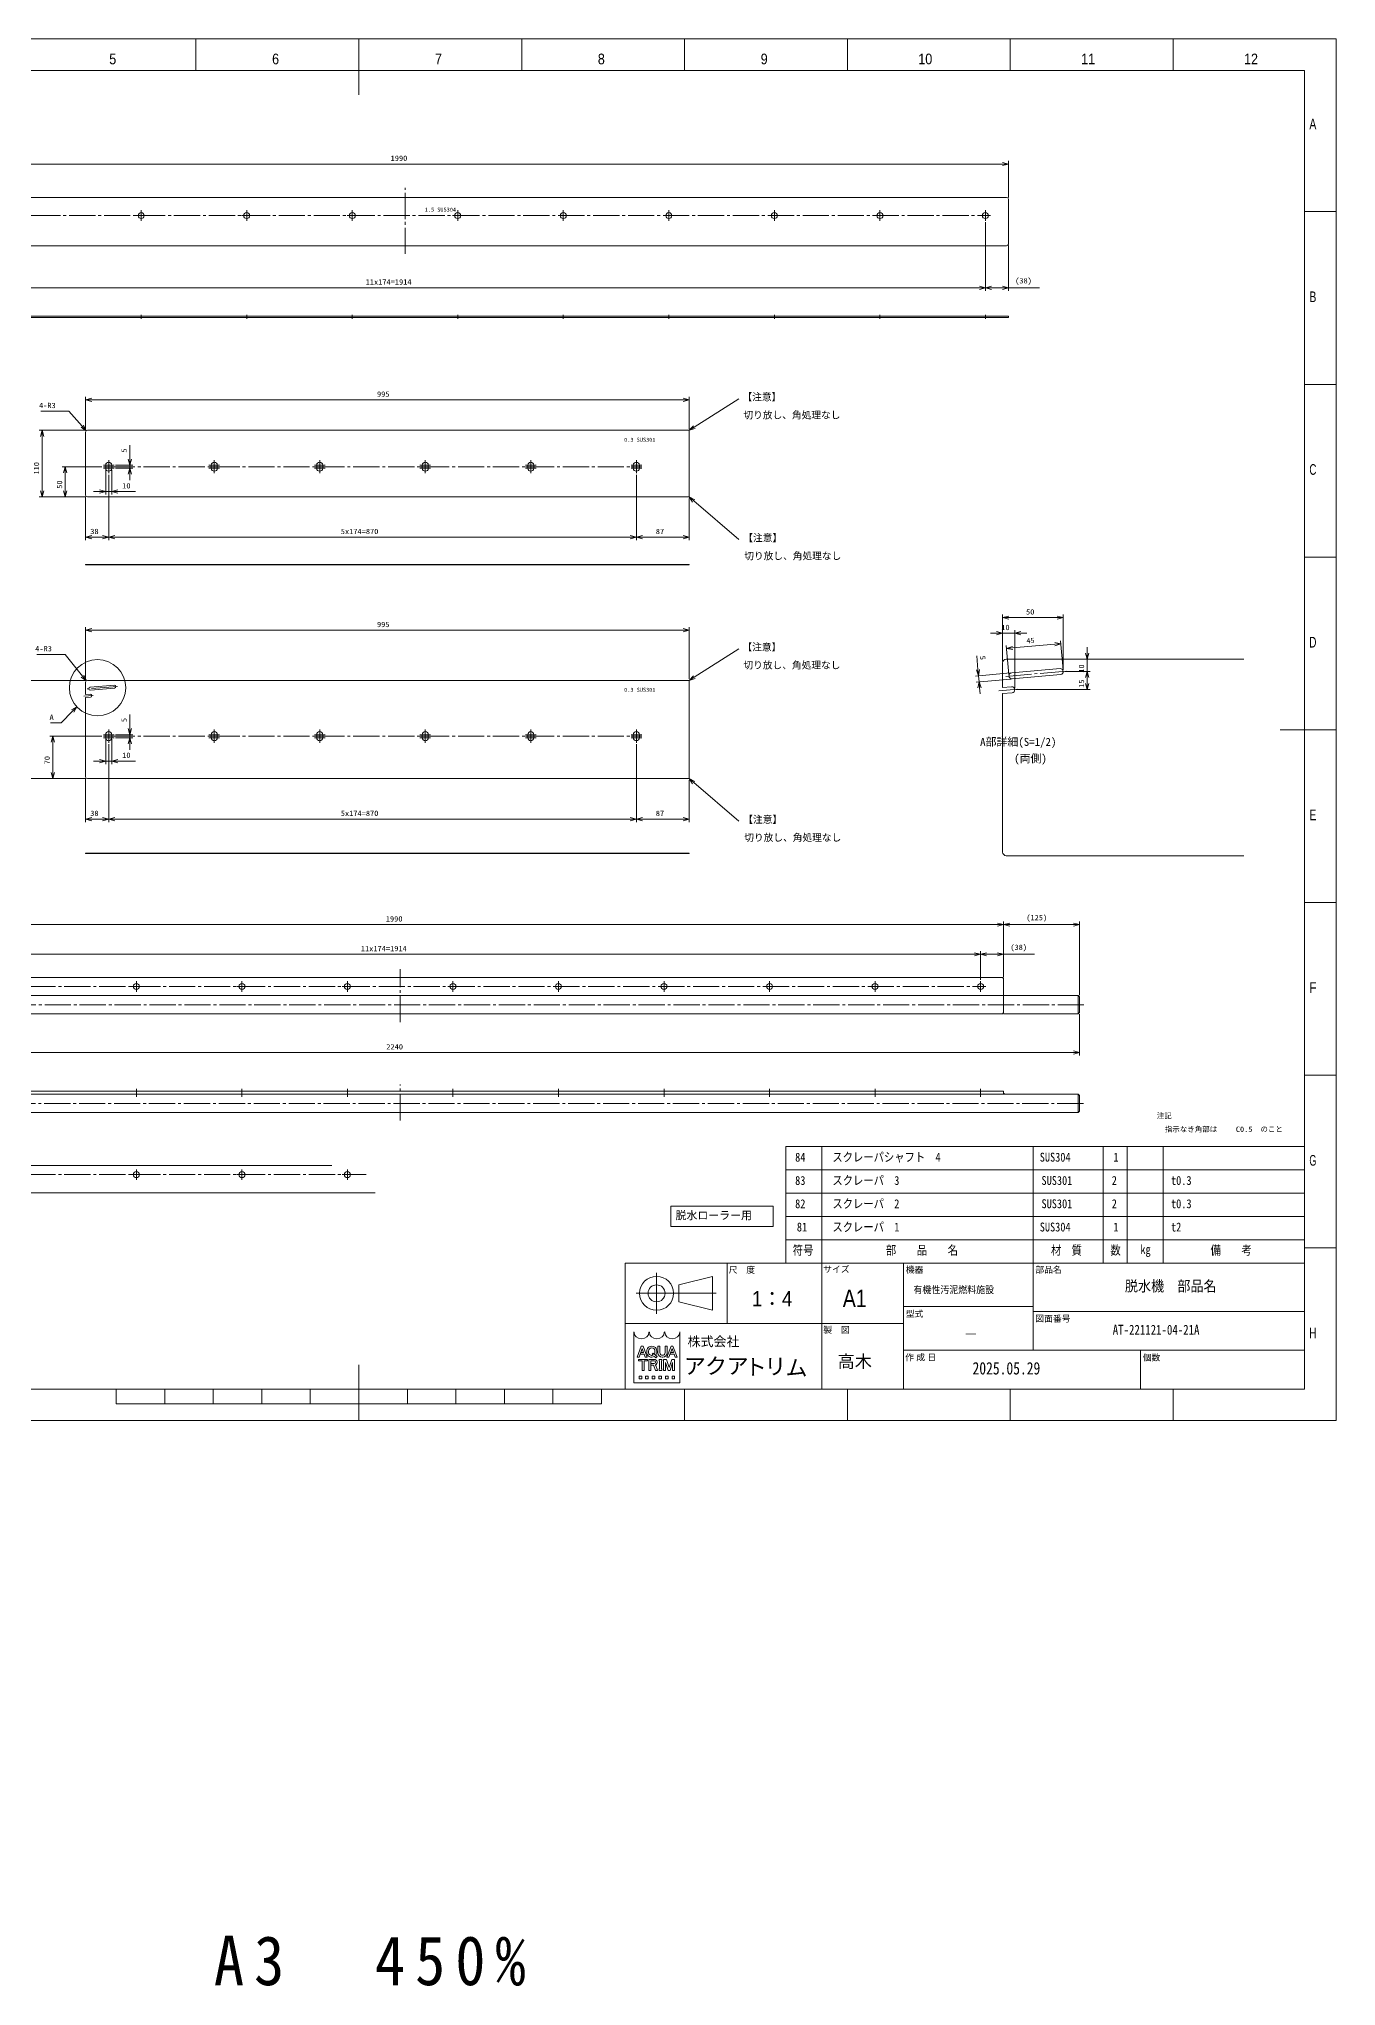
# Model space of a CAD drawing. Units: millimetres at full size, with parts at other scales. Extents: x -4857 to 3378, y -2089 to 1175.
# Drawn here: x 1239 to 3378, y -2089 to 1122 of the extents above; entities that cross this region are included whole.
import ezdxf
from ezdxf.enums import TextEntityAlignment as Align

# ---------------------------------------------------------------- set-up
doc = ezdxf.new("R2010")
doc.units = ezdxf.units.MM
doc.header["$LTSCALE"] = 4.8
doc.linetypes.add('CHAIN2', pattern=[12, 9, -1, 1, -1])
for name, color, linetype, lineweight in [('0-2_08_DIM', 3, 'Continuous', 9), ('0-3_0', 134, 'Continuous', 9), ('0-4_10_DRAFT', 1, 'Continuous', 9), ('0-5_05_CENTER', 2, 'CHAIN2', 9), ('0-6_04_HIDDEN', 7, 'Continuous', 9), ('0-8_99_図枠', 134, 'Continuous', 9), ('0-9_Defpoints', 134, 'Continuous', 9), ('0-A_02_細線', 6, 'Continuous', 9)]:
    doc.layers.add(name, color=color, linetype=linetype, lineweight=lineweight)
doc.layers.add('0-B_07_TEXT', color=3, linetype='Continuous')
doc.styles.add('ＭＳ ゴシック', font='')
doc.styles.add('ＭＳ Ｐゴシック', font='')
doc.styles.get('ＭＳ ゴシック').set_extended_font_data('MS Gothic')
doc.styles.get('ＭＳ Ｐゴシック').set_extended_font_data('MS PGothic')

# ---------------------------------------------------------------- blocks, each defined once
blk = doc.blocks.new('_Open30')
at = {"layer": '0-2_08_DIM'}
blk.add_line((0, 0), (-1, 0), dxfattribs=at)
blk.add_lwpolyline([(-1, 0.2679), (0, 0), (-1, -0.2679)], dxfattribs=at)

msp = doc.modelspace()

# ---------------------------------------------------------------- linework, layer by layer
at = {"layer": '0-2_08_DIM'}
for p, q in [((857.805, 916.076), (2827.806, 916.076)), ((2837.806, 860.59), (2837.806, 921.076)), ((2799.806, 819.997), (2799.806, 706.999)), ((2799.806, 819.997), (2799.806, 706.999)), ((2837.806, 781.59), (2837.806, 706.999)), ((895.805, 711.999), (2789.806, 711.999)), ((2809.806, 711.999), (2827.806, 711.999)), ((2837.806, 711.999), (2888.806, 711.999)), ((1316.249, 476.388), (1316.249, 532.076)), ((1326.249, 527.076), (2301.25, 527.076)), ((2311.25, 479.388), (2311.25, 532.076)), ((2319.691, 482.25), (2393.11, 528.892)), ((1316.749, 476.888), (1239.671, 476.888)), ((1244.671, 376.888), (1244.671, 466.888)), ((1389.148, 429.388), (1389.148, 452.388)), ((1365.552, 419.388), (1394.148, 419.388)), ((1389.148, 414.388), (1389.148, 419.388)), ((1343.087, 416.888), (1277.658, 416.888)), ((1282.658, 406.888), (1282.658, 376.888)), ((1349.249, 411.888), (1349.249, 370.877)), ((1354.249, 403.526), (1354.249, 295.582)), ((1354.249, 403.526), (1354.249, 295.582)), ((1359.249, 411.888), (1359.249, 370.877)), ((1365.552, 414.388), (1394.148, 414.388)), ((1389.148, 404.388), (1389.148, 394.388)), ((2224.25, 403.526), (2224.25, 295.582)), ((1316.749, 366.888), (1239.671, 366.888)), ((1316.749, 366.888), (1277.658, 366.888)), ((1316.249, 367.388), (1316.249, 295.582)), ((1339.249, 375.877), (1329.249, 375.877)), ((1349.249, 375.877), (1359.249, 375.877)), ((1369.249, 375.877), (1398.249, 375.877)), ((2224.25, 364.388), (2224.25, 295.582)), ((2311.25, 364.388), (2311.25, 295.582)), ((2318.833, 360.37), (2393.11, 296.527)), ((1344.249, 300.582), (1326.249, 300.582)), ((1364.249, 300.582), (2214.25, 300.582)), ((2234.25, 300.582), (2301.25, 300.582)), ((2828.245, 95.816), (2828.245, 172.928)), ((2828.245, 167.928), (2838.245, 167.928)), ((2838.245, 167.928), (2918.245, 167.928)), ((2928.245, 167.928), (2918.245, 167.928)), ((2928.245, 81.816), (2928.245, 172.928)), ((1316.249, 63.902), (1316.249, 152.178)), ((1326.249, 147.178), (2301.25, 147.178)), ((2311.25, 66.902), (2311.25, 152.178)), ((2818.245, 142.24), (2808.245, 142.24)), ((2828.245, 142.24), (2818.245, 142.24)), ((2828.245, 95.816), (2828.245, 147.24)), ((2848.245, 142.24), (2828.245, 142.24)), ((2848.245, 51.816), (2848.245, 147.24)), ((2848.245, 142.24), (2858.245, 142.24)), ((2858.245, 142.24), (2868.245, 142.24)), ((2928.027, 81.806), (2923.823, 129.856)), ((2319.691, 69.764), (2393.11, 116.405)), ((2787.532, 82.062), (2785.527, 104.975)), ((2838.369, 73.962), (2834.166, 122.012)), ((2834.601, 117.031), (2844.563, 117.902)), ((2914.297, 124.003), (2844.563, 117.902)), ((2924.259, 124.875), (2914.297, 124.003)), ((2955.606, 99.316), (2972.705, 99.316)), ((2967.705, 109.316), (2967.705, 119.316)), ((2967.705, 99.316), (2967.705, 109.316)), ((2967.705, 79.316), (2967.705, 99.316)), ((1316.749, 64.402), (1215.87, 64.402)), ((2840.642, 76.671), (2783.422, 71.664)), ((2841.514, 66.709), (2784.294, 61.703)), ((2788.403, 72.1), (2787.532, 82.062)), ((2789.275, 62.138), (2788.403, 72.1)), ((2930.745, 79.316), (2972.705, 79.316)), ((2930.745, 79.316), (2972.705, 79.316)), ((2967.705, 79.316), (2967.705, 69.316)), ((2967.705, 79.316), (2967.705, 69.316)), ((2967.705, 69.316), (2967.705, 59.316)), ((2967.705, 69.316), (2967.705, 59.316)), ((2789.275, 62.138), (2790.146, 52.176)), ((2790.146, 52.176), (2791.018, 42.214)), ((2850.745, 49.316), (2972.705, 49.316)), ((2967.705, 49.316), (2967.705, 59.316)), ((1389.148, -15.098), (1389.148, 7.902)), ((1342.947, -27.598), (1257.221, -27.598)), ((1258.378, -5.723), (1275.521, -5.723)), ((1365.552, -25.098), (1394.148, -25.098)), ((1365.552, -30.098), (1394.148, -30.098)), ((1389.148, -30.098), (1389.148, -25.098)), ((1262.221, -37.598), (1262.221, -87.598)), ((1349.249, -32.598), (1349.249, -73.609)), ((1354.249, -40.961), (1354.249, -169.319)), ((1354.249, -40.961), (1354.249, -169.319)), ((1359.249, -32.598), (1359.249, -73.609)), ((1389.148, -40.098), (1389.148, -50.098)), ((2224.25, -40.961), (2224.25, -169.319)), ((1339.249, -68.609), (1329.249, -68.609)), ((1349.249, -68.609), (1359.249, -68.609)), ((1369.249, -68.609), (1398.249, -68.609)), ((1316.749, -97.598), (1215.87, -97.598)), ((1316.749, -97.598), (1257.221, -97.598)), ((1316.249, -97.098), (1316.249, -169.319)), ((2224.25, -100.098), (2224.25, -169.319)), ((2311.25, -100.098), (2311.25, -169.319)), ((2318.833, -104.117), (2393.11, -167.959)), ((1344.249, -164.319), (1326.249, -164.319)), ((1364.249, -164.319), (2214.25, -164.319)), ((2301.25, -164.319), (2234.25, -164.319)), ((849.847, -338.395), (2819.848, -338.395)), ((2829.848, -424.893), (2829.848, -333.395)), ((2829.848, -424.893), (2829.848, -333.395)), ((2839.848, -338.395), (2944.848, -338.395)), ((2954.848, -454.893), (2954.848, -333.395)), ((2791.848, -429.299), (2791.848, -382.311)), ((2791.848, -429.299), (2791.848, -382.311)), ((2829.848, -424.893), (2829.848, -382.311)), ((887.847, -387.311), (2781.848, -387.311)), ((2801.848, -387.311), (2819.848, -387.311)), ((2829.848, -387.311), (2880.848, -387.311)), ((2954.848, -485.893), (2954.848, -554.412)), ((724.847, -549.412), (2944.848, -549.412))]:
    msp.add_line(p, q, dxfattribs=at)
for points in [[(1242.198, 508.318), (1288.698, 508.318), (1310.621, 483.612)], [(2838.245, 165.248), (2828.245, 167.928), (2838.245, 170.607)], [(2918.245, 170.607), (2928.245, 167.928), (2918.245, 165.248)], [(2818.245, 144.919), (2828.245, 142.24), (2818.245, 139.56)], [(2858.245, 139.56), (2848.245, 142.24), (2858.245, 144.919)], [(1235.97, 107.216), (1282.47, 107.216), (1311.111, 71.539)], [(2844.797, 115.233), (2834.601, 117.031), (2844.33, 120.571)], [(2914.063, 126.672), (2924.259, 124.875), (2914.531, 121.334)], [(2970.384, 109.316), (2967.705, 99.316), (2965.025, 109.316)], [(2790.201, 82.296), (2788.403, 72.1), (2784.862, 81.829)], [(2965.025, 69.316), (2967.705, 79.316), (2970.384, 69.316)], [(2965.025, 69.316), (2967.705, 79.316), (2970.384, 69.316)], [(2787.477, 51.943), (2789.275, 62.138), (2792.816, 52.41)], [(2970.384, 59.316), (2967.705, 49.316), (2965.025, 59.316)], [(1294.625, 13.876), (1275.818, -5.723), (1274.378, -5.723)]]:
    msp.add_lwpolyline(points, dxfattribs=at)
msp.add_lwpolyline([(2280.855, -802.452), (2280.855, -836.452), (2449.977, -836.452), (2449.977, -802.452)], close=True, dxfattribs=at)
at = {"layer": '0-3_0'}
for p, q in [((850.805, 861.09), (2834.806, 861.09)), ((2837.806, 858.09), (2837.806, 784.09)), ((2834.806, 781.09), (850.805, 781.09)), ((1316.249, 369.888), (1316.249, 473.888)), ((1319.249, 476.888), (2311.25, 476.888)), ((2311.25, 476.888), (2311.25, 366.888)), ((1349.249, 419.388), (1349.249, 414.388)), ((1359.249, 414.388), (1359.249, 419.388)), ((1523.249, 419.388), (1523.249, 414.388)), ((1533.249, 414.388), (1533.249, 419.388)), ((1697.25, 419.388), (1697.25, 414.388)), ((1707.25, 414.388), (1707.25, 419.388)), ((1871.25, 419.388), (1871.25, 414.388)), ((1881.25, 414.388), (1881.25, 419.388)), ((2045.25, 419.388), (2045.25, 414.388)), ((2055.25, 414.388), (2055.25, 419.388)), ((2219.25, 419.388), (2219.25, 414.388)), ((2229.25, 414.388), (2229.25, 419.388)), ((2311.25, 366.888), (1319.249, 366.888)), ((2834.245, 99.316), (3225.947, 99.316)), ((1319.249, 64.402), (2311.25, 64.402)), ((2311.25, 64.402), (2311.25, -97.598)), ((2828.245, 52.585), (2828.245, 93.316)), ((2922.828, 83.861), (2843.132, 76.888)), ((2844.004, 66.926), (2923.7, 73.899)), ((1316.249, 41.036), (1316.249, 61.402)), ((1323.541, 41.674), (1316.249, 41.036)), ((1316.249, 36.017), (1323.977, 36.693)), ((1316.249, -94.598), (1316.249, 36.017)), ((1363.541, 56.674), (1323.693, 53.188)), ((1324.129, 48.207), (1363.977, 51.693)), ((2842.828, 53.861), (2828.245, 52.585)), ((2828.245, 42.547), (2843.7, 43.899)), ((2828.245, -218.684), (2828.245, 42.547)), ((1349.249, -25.098), (1349.249, -30.098)), ((1359.249, -30.098), (1359.249, -25.098)), ((1523.249, -25.098), (1523.249, -30.098)), ((1533.249, -30.098), (1533.249, -25.098)), ((1697.25, -25.098), (1697.25, -30.098)), ((1707.25, -30.098), (1707.25, -25.098)), ((1871.25, -25.098), (1871.25, -30.098)), ((1881.25, -30.098), (1881.25, -25.098)), ((2045.25, -25.098), (2045.25, -30.098)), ((2055.25, -30.098), (2055.25, -25.098)), ((2219.25, -25.098), (2219.25, -30.098)), ((2229.25, -30.098), (2229.25, -25.098)), ((2311.25, -97.598), (1319.249, -97.598)), ((3225.947, -224.684), (2834.245, -224.684)), ((2952.848, -455.393), (2952.848, -485.393)), ((2952.848, -618.213), (2952.848, -648.213))]:
    msp.add_line(p, q, dxfattribs=at)
at = {"layer": '0-3_0', "color": 2, "linetype": 'CHAIN2'}
for p, q in [((2933.167, 79.746), (2833.665, 71.041)), ((2853.167, 49.746), (2821.712, 46.994))]:
    msp.add_line(p, q, dxfattribs=at)
at = {"layer": '0-3_0'}
for points in [[(847.805, 663.07), (2837.806, 663.07), (2837.806, 665.07), (847.805, 665.07)], [(1316.249, 255.273), (2311.25, 255.273), (2311.25, 255.573), (1316.249, 255.573)], [(1316.249, -220.996), (2311.25, -220.996), (2311.25, -220.696), (1316.249, -220.696)], [(2827.848, -485.393), (841.847, -485.393), (839.847, -483.393), (839.847, -427.393), (841.847, -425.393), (2827.848, -425.393), (2829.848, -427.393), (2829.848, -483.393)], [(716.847, -618.213), (2952.848, -618.213), (2954.848, -620.213), (2954.848, -646.213), (2952.848, -648.213), (716.847, -648.213), (714.847, -646.213), (714.847, -620.213)], [(839.847, -613.213), (2829.848, -613.213), (2829.848, -618.213), (839.847, -618.213)]]:
    msp.add_lwpolyline(points, close=True, dxfattribs=at)
for points in [[(2829.848, -455.393), (2952.848, -455.393), (2954.848, -457.393), (2954.848, -483.393), (2952.848, -485.393), (2829.848, -485.393)], [(1793.78, -780.643), (841.847, -780.643), (839.847, -778.643), (839.847, -737.643), (841.847, -735.643), (1722.111, -735.643)]]:
    msp.add_lwpolyline(points, dxfattribs=at)
at = {"layer": '0-3_0', "color": 3}
msp.add_lwpolyline([(2829.848, -618.213), (2831.848, -618.213), (2829.848, -616.213)], close=True, dxfattribs=at)
at = {"layer": '0-3_0'}
for centre in [(1407.806, 831.09), (1581.806, 831.09), (1755.806, 831.09), (1929.806, 831.09), (2103.806, 831.09), (2277.806, 831.09), (2451.806, 831.09), (2625.806, 831.09), (2799.806, 831.09), (1399.847, -440.393), (1573.847, -440.393), (1747.847, -440.393), (1921.847, -440.393), (2095.848, -440.393), (2269.848, -440.393), (2443.848, -440.393), (2617.848, -440.393), (2791.848, -440.393), (1399.847, -750.643), (1573.847, -750.643), (1747.847, -750.643)]:
    msp.add_circle(centre, 5, dxfattribs=at)
at = {"layer": '0-3_0', "color": 3}
msp.add_circle((1335.829, 52.371), 46.407, dxfattribs=at)
at = {"layer": '0-3_0'}
for centre, radius, start, end in [((2834.806, 858.09), 3, 0, 90), ((2834.806, 784.09), 3, 270, 0), ((1319.249, 473.888), 3, 90, 180), ((1354.249, 419.388), 5, 0, 180), ((1528.249, 419.388), 5, 0, 180), ((1702.25, 419.388), 5, 0, 180), ((1876.25, 419.388), 5, 0, 180), ((2050.25, 419.388), 5, 0, 180), ((2224.25, 419.388), 5, 0, 180), ((1354.249, 414.388), 5, 180, 0), ((1528.249, 414.388), 5, 180, 0), ((1702.25, 414.388), 5, 180, 0), ((1876.25, 414.388), 5, 180, 0), ((2050.25, 414.388), 5, 180, 0), ((2224.25, 414.388), 5, 180, 0), ((1319.249, 369.888), 3, 180, 270), ((2834.245, 93.316), 6, 90, 180), ((1319.249, 61.402), 3, 90, 180), ((2843.568, 71.907), 5, 95, 275), ((2923.264, 78.88), 5, 275, 95), ((1323.911, 50.698), 2.5, 95, 275), ((1323.759, 39.184), 2.5, 275, 95), ((1363.759, 54.184), 2.5, 275, 95), ((2843.264, 48.88), 5, 275, 95), ((1354.249, -25.098), 5, 0, 180), ((1354.249, -30.098), 5, 180, 0), ((1528.249, -25.098), 5, 0, 180), ((1528.249, -30.098), 5, 180, 0), ((1702.25, -25.098), 5, 0, 180), ((1702.25, -30.098), 5, 180, 0), ((1876.25, -25.098), 5, 0, 180), ((1876.25, -30.098), 5, 180, 0), ((2050.25, -25.098), 5, 0, 180), ((2050.25, -30.098), 5, 180, 0), ((2224.25, -25.098), 5, 0, 180), ((2224.25, -30.098), 5, 180, 0), ((1319.249, -94.598), 3, 180, 270), ((2834.245, -218.684), 6, 180, 270)]:
    msp.add_arc(centre, radius, start, end, dxfattribs=at)
at = {"layer": '0-5_05_CENTER'}
for p, q in [((1842.806, 767.758), (1842.806, 876.852)), ((1407.806, 822.497), (1407.806, 839.684)), ((1581.806, 822.497), (1581.806, 839.684)), ((1755.806, 822.497), (1755.806, 839.684)), ((1929.806, 822.497), (1929.806, 839.684)), ((2103.806, 822.497), (2103.806, 839.684)), ((2277.806, 822.497), (2277.806, 839.684)), ((2451.806, 822.497), (2451.806, 839.684)), ((2625.806, 822.497), (2625.806, 839.684)), ((2799.806, 822.497), (2799.806, 839.684)), ((885.805, 831.09), (2799.806, 831.09)), ((1242.399, 831.09), (1225.212, 831.09)), ((1416.399, 831.09), (1399.212, 831.09)), ((1590.399, 831.09), (1573.212, 831.09)), ((1764.399, 831.09), (1747.212, 831.09)), ((1921.212, 831.09), (1938.399, 831.09)), ((2095.212, 831.09), (2112.4, 831.09)), ((2269.212, 831.09), (2286.4, 831.09)), ((2443.212, 831.09), (2460.4, 831.09)), ((2617.212, 831.09), (2634.4, 831.09)), ((2791.213, 831.09), (2808.4, 831.09)), ((1407.806, 667.301), (1407.806, 660.725)), ((1581.806, 667.301), (1581.806, 660.725)), ((1755.806, 667.301), (1755.806, 660.725)), ((1929.806, 667.301), (1929.806, 660.725)), ((2103.806, 667.301), (2103.806, 660.725)), ((2277.806, 667.301), (2277.806, 660.725)), ((2451.806, 667.301), (2451.806, 660.725)), ((2625.806, 667.301), (2625.806, 660.725)), ((2799.806, 667.301), (2799.806, 660.725)), ((1363.052, 419.388), (1345.447, 419.388)), ((1354.249, 406.026), (1354.249, 427.75)), ((1537.052, 419.388), (1519.447, 419.388)), ((1528.249, 406.026), (1528.249, 427.75)), ((1711.052, 419.388), (1693.447, 419.388)), ((1702.25, 406.026), (1702.25, 427.75)), ((1885.052, 419.388), (1867.447, 419.388)), ((1876.25, 406.026), (1876.25, 427.75)), ((2059.052, 419.388), (2041.447, 419.388)), ((2050.25, 406.026), (2050.25, 427.75)), ((2233.052, 419.388), (2215.448, 419.388)), ((2224.25, 406.026), (2224.25, 427.75)), ((1363.052, 416.888), (1345.447, 416.888)), ((1363.052, 414.388), (1345.447, 414.388)), ((1354.249, 416.888), (2233.052, 416.888)), ((1537.052, 416.888), (1519.447, 416.888)), ((1537.052, 414.388), (1519.447, 414.388)), ((1711.052, 416.888), (1693.447, 416.888)), ((1711.052, 414.388), (1693.447, 414.388)), ((1885.052, 416.888), (1867.447, 416.888)), ((1885.052, 414.388), (1867.447, 414.388)), ((2059.052, 416.888), (2041.447, 416.888)), ((2059.052, 414.388), (2041.447, 414.388)), ((2233.052, 416.888), (2215.448, 416.888)), ((2233.052, 414.388), (2215.448, 414.388)), ((1328.71, 39.617), (1312.983, 38.241)), ((1368.71, 54.617), (1318.96, 50.264)), ((1363.052, -25.098), (1345.447, -25.098)), ((1363.052, -27.598), (1345.447, -27.598)), ((1363.052, -30.098), (1345.447, -30.098)), ((1354.249, -38.461), (1354.249, -16.736)), ((1354.249, -27.598), (2233.052, -27.598)), ((1537.052, -25.098), (1519.447, -25.098)), ((1537.052, -27.598), (1519.447, -27.598)), ((1537.052, -30.098), (1519.447, -30.098)), ((1528.249, -38.461), (1528.249, -16.736)), ((1711.052, -25.098), (1693.447, -25.098)), ((1711.052, -27.598), (1693.447, -27.598)), ((1711.052, -30.098), (1693.447, -30.098)), ((1702.25, -38.461), (1702.25, -16.736)), ((1885.052, -25.098), (1867.447, -25.098)), ((1885.052, -27.598), (1867.447, -27.598)), ((1885.052, -30.098), (1867.447, -30.098)), ((1876.25, -38.461), (1876.25, -16.736)), ((2059.052, -25.098), (2041.447, -25.098)), ((2059.052, -27.598), (2041.447, -27.598)), ((2059.052, -30.098), (2041.447, -30.098)), ((2050.25, -38.461), (2050.25, -16.736)), ((2233.052, -25.098), (2215.448, -25.098)), ((2233.052, -27.598), (2215.448, -27.598)), ((2233.052, -30.098), (2215.448, -30.098)), ((2224.25, -38.461), (2224.25, -16.736)), ((1834.847, -499.075), (1834.847, -411.838)), ((877.847, -440.393), (2791.848, -440.393)), ((1408.441, -440.393), (1391.254, -440.393)), ((1399.847, -448.987), (1399.847, -431.799)), ((1582.441, -440.393), (1565.254, -440.393)), ((1573.847, -448.987), (1573.847, -431.799)), ((1756.441, -440.393), (1739.254, -440.393)), ((1747.847, -448.987), (1747.847, -431.799)), ((1913.254, -440.393), (1930.441, -440.393)), ((1921.847, -448.987), (1921.847, -431.799)), ((2087.254, -440.393), (2104.441, -440.393)), ((2095.848, -448.987), (2095.848, -431.799)), ((2261.254, -440.393), (2278.441, -440.393)), ((2269.848, -448.987), (2269.848, -431.799)), ((2435.254, -440.393), (2452.441, -440.393)), ((2443.848, -448.987), (2443.848, -431.799)), ((2609.254, -440.393), (2626.441, -440.393)), ((2617.848, -448.987), (2617.848, -431.799)), ((2783.254, -440.393), (2800.441, -440.393)), ((2791.848, -448.987), (2791.848, -431.799)), ((2962.352, -470.393), (707.343, -470.393)), ((1399.847, -622.391), (1399.847, -609.304)), ((1573.847, -622.391), (1573.847, -609.304)), ((1747.847, -622.391), (1747.847, -609.304)), ((1834.847, -661.286), (1834.847, -601.958)), ((1921.847, -622.391), (1921.847, -609.304)), ((2095.848, -622.391), (2095.848, -609.304)), ((2269.848, -622.391), (2269.848, -609.304)), ((2443.848, -622.391), (2443.848, -609.304)), ((2617.848, -622.391), (2617.848, -609.304)), ((2791.848, -622.391), (2791.848, -609.304)), ((2961.44, -633.213), (708.803, -633.213)), ((877.847, -750.643), (1779.005, -750.643)), ((1408.441, -750.643), (1391.254, -750.643)), ((1399.847, -759.236), (1399.847, -742.049)), ((1582.441, -750.643), (1565.254, -750.643)), ((1573.847, -759.236), (1573.847, -742.049)), ((1756.441, -750.643), (1739.254, -750.643)), ((1747.847, -759.236), (1747.847, -742.049))]:
    msp.add_line(p, q, dxfattribs=at)
at = {"layer": '0-6_04_HIDDEN'}
msp.add_line((839.847, -455.393), (2829.848, -455.393), dxfattribs=at)
at = {"layer": '0-8_99_図枠'}
for p, q in [((1498.123, 1070.335), (1498.123, 1122.34)), ((1766.67, 1122.34), (1766.67, 1030.331)), ((2035.217, 1070.335), (2035.217, 1122.34)), ((2303.764, 1070.335), (2303.764, 1122.34)), ((2572.311, 1070.335), (2572.311, 1122.34)), ((2572.311, 1070.335), (2572.311, 1122.34)), ((2840.858, 1070.335), (2840.858, 1122.34)), ((3109.405, 1070.335), (3109.405, 1122.34)), ((3377.952, 837.489), (3325.947, 837.489)), ((3377.952, 552.637), (3325.947, 552.637)), ((3377.952, 267.785), (3325.947, 267.785)), ((3377.952, -17.066), (3285.943, -17.066)), ((3377.952, -301.918), (3325.947, -301.918)), ((3377.952, -586.77), (3325.947, -586.77)), ((2373.851, -996.457), (2373.851, -896.447)), ((2529.867, -1104.468), (2529.867, -896.447)), ((2664.668, -1104.468), (2664.668, -896.447)), ((2878.292, -896.447), (2878.292, -1040.461)), ((3377.952, -871.621), (3325.947, -871.621)), ((2257.639, -980.055), (2257.639, -912.849)), ((2224.036, -946.452), (2355.649, -946.452)), ((2664.668, -968.454), (2878.292, -968.454)), ((2878.292, -976.455), (3325.947, -976.455)), ((2664.668, -996.457), (2205.834, -996.457)), ((2225.463, -1051.752), (2225.463, -1051.665)), ((2225.463, -1051.752), (2228.715, -1051.752)), ((2227.814, -1055.375), (2242.667, -1055.375)), ((2227.814, -1055.375), (2227.814, -1057.911)), ((2227.814, -1057.911), (2233.248, -1057.911)), ((2228.715, -1051.752), (2233.796, -1037.484)), ((2230.488, -1046.977), (2231.469, -1044.223)), ((2230.488, -1046.977), (2237.176, -1046.977)), ((2231.469, -1044.223), (2236.196, -1044.223)), ((2232.294, -1033.638), (2235.298, -1033.638)), ((2233.61, -1073.489), (2233.61, -1058.273)), ((2236.196, -1044.223), (2233.796, -1037.484)), ((2242.128, -1051.665), (2235.298, -1033.638)), ((2236.871, -1073.489), (2236.871, -1058.273)), ((2237.233, -1057.911), (2242.667, -1057.911)), ((2241.356, -1041.608), (2241.356, -1043.782)), ((2242.128, -1051.752), (2242.128, -1051.665)), ((2242.667, -1055.375), (2242.667, -1057.911)), ((2244.375, -1041.821), (2244.375, -1043.56)), ((2244.732, -1055.375), (2244.732, -1073.489)), ((2244.732, -1055.375), (2253.065, -1055.375)), ((2247.993, -1057.911), (2253.499, -1057.911)), ((2250.391, -1046.95), (2251.995, -1045.246)), ((2250.391, -1046.95), (2251.87, -1048.389)), ((2251.995, -1045.246), (2258.705, -1050.775)), ((2253.929, -1046.754), (2256.264, -1048.677)), ((2254.089, -1050.55), (2256.608, -1053.001)), ((2255.001, -1041.821), (2255.001, -1043.56)), ((2256.608, -1053.001), (2258.705, -1050.775)), ((2258.021, -1041.608), (2258.021, -1043.782)), ((2259.695, -1044.437), (2259.695, -1033.638)), ((2262.956, -1033.638), (2259.695, -1033.638)), ((2262.022, -1055.375), (2266.007, -1055.375)), ((2262.022, -1055.375), (2262.022, -1057.911)), ((2262.385, -1070.591), (2262.385, -1058.273)), ((2262.956, -1043.782), (2262.956, -1033.638)), ((2265.645, -1070.591), (2265.645, -1058.273)), ((2266.007, -1055.375), (2266.007, -1057.911)), ((2267.847, -1051.752), (2266.76, -1051.752)), ((2269.271, -1055.375), (2274.003, -1055.375)), ((2278.328, -1068.531), (2274.003, -1055.375)), ((2274.728, -1051.752), (2274.728, -1051.665)), ((2274.728, -1051.752), (2277.98, -1051.752)), ((2274.911, -1044.437), (2274.911, -1033.638)), ((2277.98, -1051.752), (2283.06, -1037.484)), ((2278.328, -1068.531), (2282.654, -1055.375)), ((2279.753, -1046.977), (2280.733, -1044.223)), ((2279.753, -1046.977), (2286.44, -1046.977)), ((2280.733, -1044.223), (2285.46, -1044.223)), ((2281.558, -1033.638), (2284.562, -1033.638)), ((2287.388, -1055.375), (2282.654, -1055.375)), ((2285.46, -1044.223), (2283.06, -1037.484)), ((2291.393, -1051.665), (2284.562, -1033.638)), ((2291.393, -1051.752), (2291.393, -1051.665)), ((2664.668, -1040.461), (3325.947, -1040.461)), ((3055.778, -1040.461), (3055.778, -1104.468)), ((1766.67, -1156.241), (1766.67, -1064.464)), ((2228.721, -1082.976), (2228.721, -1087.323)), ((2233.61, -1073.489), (2236.871, -1073.489)), ((2239.589, -1082.976), (2239.589, -1087.323)), ((2248.101, -1064.905), (2248.101, -1062.369)), ((2248.101, -1062.369), (2253.499, -1062.369)), ((2248.101, -1064.905), (2251.659, -1064.905)), ((2250.458, -1082.976), (2250.458, -1087.323)), ((2253.003, -1065.813), (2255.761, -1073.489)), ((2255.761, -1073.489), (2259.275, -1073.489)), ((2256.153, -1065.7), (2259.275, -1073.344)), ((2259.275, -1073.344), (2259.275, -1073.489)), ((2261.326, -1082.976), (2261.326, -1087.323)), ((2262.022, -1073.489), (2262.022, -1070.953)), ((2272.195, -1082.976), (2272.195, -1087.323)), ((2276.698, -1073.489), (2272.529, -1060.809)), ((2276.698, -1073.489), (2279.959, -1073.489)), ((2279.959, -1073.489), (2284.128, -1060.809)), ((2287.411, -1082.976), (2287.411, -1087.323)), ((1366.629, -1128.47), (1366.629, -1104.468)), ((1446.638, -1128.47), (1446.638, -1104.468)), ((1526.646, -1128.47), (1526.646, -1104.468)), ((1606.654, -1128.47), (1606.654, -1104.468)), ((1686.662, -1128.47), (1686.662, -1104.468)), ((1846.678, -1128.47), (1846.678, -1104.468)), ((1926.686, -1128.47), (1926.686, -1104.468)), ((2006.694, -1128.47), (2006.694, -1104.468)), ((2086.702, -1128.47), (2086.702, -1104.468)), ((2166.71, -1128.47), (2166.71, -1104.468)), ((2303.764, -1156.241), (2303.764, -1104.468)), ((2572.311, -1156.473), (2572.311, -1104.468)), ((2572.311, -1156.241), (2572.311, -1104.468)), ((2840.858, -1156.241), (2840.858, -1104.468)), ((3109.405, -1156.241), (3109.405, -1104.468)), ((1366.629, -1128.47), (2166.71, -1128.47))]:
    msp.add_line(p, q, dxfattribs=at)
for points in [[(311.243, -1104.468), (3325.947, -1104.468), (3325.947, 1070.335), (311.243, 1070.335)], [(2205.834, -1104.468), (3325.947, -1104.468), (3325.947, -896.447), (2205.834, -896.447)], [(2294.043, -932.451), (2350.049, -918.449), (2350.049, -974.455), (2294.043, -960.453)]]:
    msp.add_lwpolyline(points, close=True, dxfattribs=at)
for points in [[(2296.105, -1010.157), (2296.105, -1093.844), (2220.026, -1093.844), (2220.026, -1010.157)], [(2225.463, -1051.752), (2225.463, -1051.665), (2232.294, -1033.638)], [(2242.128, -1051.752), (2238.877, -1051.752), (2237.176, -1046.977)], [(2244.732, -1073.489), (2247.993, -1073.489), (2247.993, -1057.911)], [(2269.271, -1055.375), (2269.271, -1073.489), (2272.532, -1073.489), (2272.529, -1060.809)], [(2271.651, -1043.782), (2271.651, -1033.638), (2274.911, -1033.638)], [(2274.728, -1051.752), (2274.728, -1051.665), (2281.558, -1033.638)], [(2284.128, -1060.809), (2284.128, -1073.489), (2287.388, -1073.489), (2287.388, -1055.375)], [(2291.393, -1051.752), (2288.141, -1051.752), (2286.44, -1046.977)], [(2228.721, -1082.976), (2233.068, -1082.976), (2233.068, -1087.323), (2228.721, -1087.323)], [(2239.589, -1082.976), (2243.937, -1082.976), (2243.937, -1087.323), (2239.589, -1087.323)], [(2250.458, -1082.976), (2254.805, -1082.976), (2254.805, -1087.323), (2250.458, -1087.323)], [(2261.326, -1082.976), (2265.674, -1082.976), (2265.674, -1087.323), (2261.326, -1087.323)], [(2262.022, -1073.489), (2266.007, -1073.489), (2266.007, -1070.953)], [(2272.195, -1082.976), (2276.542, -1082.976), (2276.542, -1087.323), (2272.195, -1087.323)], [(2287.411, -1082.976), (2283.063, -1082.976), (2283.063, -1087.323), (2287.411, -1087.323)]]:
    msp.add_lwpolyline(points, dxfattribs=at)
for radius in [28.003, 14.001]:
    msp.add_circle((2257.639, -946.452), radius, dxfattribs=at)
for centre, radius, start, end in [((2220.026, -1010.519), 0.362, 0, 90), ((2245.386, -1010.519), 0.362, 0, 180), ((2245.386, -1010.519), 0.362, 0, 90), ((2270.746, -1010.519), 0.362, 0, 180), ((2296.105, -1010.519), 0.362, 90, 180), ((2233.248, -1058.273), 0.362, 0, 90), ((2237.233, -1058.273), 0.362, 90, 180), ((2253.422, -1060.14), 2.23, 271.99706, 88.00294), ((2267.354, -1044.11), 7.666, 182.45003, 265.55526), ((2262.022, -1058.273), 0.362, 0, 90), ((2269.423, -1043.866), 6.468, 179.25279, 218.96457), ((2267.303, -1042.651), 6.03, 241.15773, 298.84227), ((2266.007, -1058.273), 0.362, 90, 180), ((2267.253, -1044.11), 7.666, 274.44474, 357.54997), ((2265.183, -1043.866), 6.468, 321.03543, 0.74721), ((2251.659, -1066.354), 1.449, 21.9283, 90), ((2253.961, -1066.598), 2.369, 22.27295, 58.55311), ((2262.022, -1070.591), 0.362, 270, 0), ((2266.007, -1070.591), 0.362, 180, 270)]:
    msp.add_arc(centre, radius, start, end, dxfattribs=at)
for centre, major_axis, ratio, start_param, end_param in [((2232.706, -1010.519), (-12.318, 0), 0.882353, 6.28318531, 9.42477796), ((2258.066, -1010.519), (-12.318, 0), 0.882353, 6.28318531, 9.42477796), ((2283.425, -1010.519), (-12.318, 0), 0.882353, 6.28318531, 9.42477796), ((2249.688, -1041.608), (-8.332, 0), 0.956522, 3.14159265, 6.28318531), ((2249.688, -1043.782), (-8.332, 0), 0.956522, 0, 2.12727056), ((2249.688, -1041.821), (5.313, 0), 0.994718, 6.28318531, 9.42477796), ((2249.688, -1043.569), (5.313, 0), 0.995036, 3.14159265, 5.13549259), ((2253.065, -1060.14), (-5.848, 0), 0.81482, 1.94406945, 4.71238898), ((2249.688, -1043.569), (5.313, 0), 0.995036, 5.63666712, 6.28318531), ((2249.688, -1043.782), (-8.332, 0), 0.956522, 2.48020459, 3.14159265)]:
    msp.add_ellipse(centre, major_axis=major_axis, ratio=ratio, start_param=start_param, end_param=end_param, dxfattribs=at)
at = {"layer": '0-9_Defpoints'}
msp.add_lwpolyline([(155.388, -1156.241), (3377.952, -1156.241), (3377.952, 1122.34), (155.388, 1122.34)], close=True, dxfattribs=at)
at = {"layer": '0-A_02_細線'}
for p, q in [((2470.553, -896.447), (2470.553, -704.447)), ((2470.553, -704.447), (3325.947, -704.447)), ((2529.946, -704.447), (2529.946, -896.447)), ((2878.337, -704.447), (2878.337, -896.447)), ((2993.981, -704.447), (2993.981, -896.447)), ((3033.577, -704.447), (3033.577, -896.447)), ((3092.971, -704.447), (3092.971, -896.447)), ((2470.553, -742.847), (3325.947, -742.847)), ((2470.553, -781.247), (3325.947, -781.247)), ((2470.553, -819.647), (3325.947, -819.647)), ((2470.553, -858.047), (3325.947, -858.047))]:
    msp.add_line(p, q, dxfattribs=at)

# ---------------------------------------------------------------- block references
at = {"layer": '0-2_08_DIM', "xscale": 10, "yscale": 10}
for p in [(2837.806, 916.076), (2799.806, 711.999), (2837.806, 711.999), (2311.25, 527.076), (1349.249, 375.877), (1354.249, 300.582), (2224.25, 300.582), (2311.25, 300.582), (2311.25, 147.178), (1349.249, -68.609), (1354.249, -164.319), (2224.25, -164.319), (2311.25, -164.319), (2829.848, -338.395), (2954.848, -338.395), (2791.848, -387.311), (2829.848, -387.311), (2954.848, -549.412)]:
    msp.add_blockref('_Open30', p, dxfattribs=at)
for p, rotation in [((2799.806, 711.999), 180), ((1316.249, 527.076), 180), ((1317.258, 476.132), 311.58425), ((2311.25, 476.888), 212.42666), ((1244.671, 476.888), 90), ((1389.148, 419.388), 270), ((1282.658, 416.888), 90), ((1389.148, 414.388), 90), ((1244.671, 366.888), 270), ((1282.658, 366.888), 270), ((1359.249, 375.877), 180), ((2311.25, 366.888), 139.32017), ((1316.249, 300.582), 180), ((1354.249, 300.582), 180), ((2224.25, 300.582), 180), ((1316.249, 147.178), 180), ((1317.371, 63.741), 308.75765), ((2311.25, 64.402), 212.42666), ((1301.548, 21.091), 46.18236), ((1262.221, -27.598), 90), ((1389.148, -25.098), 270), ((1389.148, -30.098), 90), ((1262.221, -97.598), 270), ((1359.249, -68.609), 180), ((2311.25, -97.598), 139.32017), ((1316.249, -164.319), 180), ((1354.249, -164.319), 180), ((2224.25, -164.319), 180), ((2829.848, -338.395), 180), ((2791.848, -387.311), 180)]:
    msp.add_blockref('_Open30', p, dxfattribs=dict(at, rotation=rotation))

# ---------------------------------------------------------------- texts
at = {"layer": '0-2_08_DIM'}
for s, height, style, p in [('1990', 8.798, 'ＭＳ ゴシック', (1819.091, 918.576)), ('11x174=1914', 8.798, 'ＭＳ ゴシック', (1777.949, 714.499)), ('(38)', 8.798, 'ＭＳ ゴシック', (2848.878, 716.499)), ('4-R3', 8.798, 'ＭＳ ゴシック', (1239.34, 510.818)), ('995', 8.798, 'ＭＳ ゴシック', (1796.607, 529.576)), ('【注意】', 11.73, 'ＭＳ Ｐゴシック', (2399.244, 522.536)), ('切り放し、角処理なし', 11.73, 'ＭＳ Ｐゴシック', (2400.78, 492.69)), ('10', 8.798, 'ＭＳ ゴシック', (1376.464, 378.377)), ('38', 8.798, 'ＭＳ ゴシック', (1323.821, 303.082)), ('5x174=870', 8.798, 'ＭＳ ゴシック', (1736.964, 303.082)), ('87', 8.798, 'ＭＳ ゴシック', (2256.321, 303.082)), ('【注意】', 11.73, 'ＭＳ Ｐゴシック', (2400.602, 290.172)), ('切り放し、角処理なし', 11.73, 'ＭＳ Ｐゴシック', (2402.138, 260.325)), ('995', 8.798, 'ＭＳ ゴシック', (1796.607, 149.678)), ('50', 8.798, 'ＭＳ ゴシック', (2866.816, 170.428)), ('10', 8.798, 'ＭＳ ゴシック', (2825.959, 144.74)), ('4-R3', 8.798, 'ＭＳ ゴシック', (1233.113, 109.716)), ('切り放し、角処理なし', 11.73, 'ＭＳ Ｐゴシック', (2400.78, 80.203)), ('【注意】', 11.73, 'ＭＳ Ｐゴシック', (2399.244, 110.05)), ('A', 8.798, 'ＭＳ ゴシック', (1256.664, -3.323)), ('A部詳細(S=1/2)', 13.2, 'ＭＳ ゴシック', (2791.04, -47.584)), ('10', 8.798, 'ＭＳ ゴシック', (1376.464, -66.109)), ('(両側)', 13.2, 'ＭＳ ゴシック', (2847.139, -74.872)), ('38', 8.798, 'ＭＳ ゴシック', (1323.821, -161.819)), ('5x174=870', 8.798, 'ＭＳ ゴシック', (1736.964, -161.819)), ('87', 8.798, 'ＭＳ ゴシック', (2256.321, -161.819)), ('【注意】', 11.73, 'ＭＳ Ｐゴシック', (2400.602, -174.314)), ('切り放し、角処理なし', 11.73, 'ＭＳ Ｐゴシック', (2402.138, -204.161)), ('1990', 8.798, 'ＭＳ ゴシック', (1811.133, -335.895)), ('(125)', 8.798, 'ＭＳ ゴシック', (2867.205, -333.895)), ('11x174=1914', 8.798, 'ＭＳ ゴシック', (1769.99, -384.811)), ('(38)', 8.798, 'ＭＳ ゴシック', (2840.919, -382.811)), ('2240', 8.798, 'ＭＳ ゴシック', (1811.99, -546.912)), ('脱水ローラー用', 13.2, 'ＭＳ ゴシック', (2288.855, -828.452))]:
    msp.add_text(s, height=height, dxfattribs=dict(at, style=style)).set_placement(p, align=Align.BOTTOM_LEFT)
at = {"layer": '0-2_08_DIM', "style": 'ＭＳ ゴシック'}
for s, rotation, p in [('110', 90, (1242.171, 403.888)), ('5', 90, (1386.648, 440.174)), ('50', 90, (1280.158, 380.459)), ('45', 5, (2867.827, 122.447)), ('5', 275, (2788.086, 104.41)), ('10', 90, (2965.205, 77.03)), ('15', 90, (2965.205, 52.03)), ('5', 90, (1386.648, -4.312)), ('70', 90, (1259.721, -74.027))]:
    msp.add_text(s, height=8.798, rotation=rotation, dxfattribs=at).set_placement(p, align=Align.BOTTOM_LEFT)
at = {"layer": '0-3_0'}
for s, height, style, width, p in [('84', 14.66, 'ＭＳ ゴシック', 0.85, (2486.083, -733.647)), ('スクレーパシャフト\u30004', 14.66, 'ＭＳ ゴシック', 0.85, (2547.514, -733.647)), ('SUS304', 14.66, 'ＭＳ ゴシック', 0.85, (2889.409, -733.647)), ('1', 14.66, 'ＭＳ ゴシック', 0.85, (3010.945, -733.647)), ('83', 14.66, 'ＭＳ ゴシック', 0.85, (2486.083, -772.047)), ('スクレーパ\u30003', 14.66, 'ＭＳ ゴシック', 0.85, (2547.514, -772.047)), ('SUS301', 14.66, 'ＭＳ ゴシック', 0.85, (2892.242, -772.047)), ('2', 14.66, 'ＭＳ ゴシック', 0.85, (3008.112, -772.047)), ('t0.3', 14.66, 'ＭＳ ゴシック', 0.85, (3105.831, -772.047)), ('82', 14.66, 'ＭＳ ゴシック', 0.85, (2486.083, -810.447)), ('スクレーパ\u30002', 14.66, 'ＭＳ ゴシック', 0.85, (2547.514, -810.447)), ('SUS301', 14.66, 'ＭＳ ゴシック', 0.85, (2892.242, -810.447)), ('2', 14.66, 'ＭＳ ゴシック', 0.85, (3008.112, -810.447)), ('t0.3', 14.66, 'ＭＳ ゴシック', 0.85, (3105.831, -810.447)), ('81', 14.66, 'ＭＳ ゴシック', 0.85, (2488.916, -848.847)), ('スクレーパ\u30001', 14.66, 'ＭＳ ゴシック', 0.85, (2547.514, -848.847)), ('SUS304', 14.66, 'ＭＳ ゴシック', 0.85, (2889.409, -848.847)), ('1', 14.66, 'ＭＳ ゴシック', 0.85, (3010.945, -848.847)), ('t2', 14.66, 'ＭＳ ゴシック', 0.85, (3105.831, -848.847)), ('符号', 14.66, 'ＭＳ ゴシック', 0.85, (2482.181, -887.24)), ('部\u3000\u3000品\u3000\u3000名', 14.66, 'ＭＳ ゴシック', 0.85, (2635.64, -887.24)), ('材\u3000質', 14.66, 'ＭＳ ゴシック', 0.85, (2907.891, -887.24)), ('数', 14.66, 'ＭＳ ゴシック', 0.85, (3005.91, -887.24)), ('㎏', 14.66, 'ＭＳ ゴシック', 0.85, (3055.405, -885.906)), ('備\u3000\u3000考', 14.66, 'ＭＳ ゴシック', 0.85, (3170.99, -887.24)), ('脱水機\u3000部品名', 17.6, 'ＭＳ Ｐゴシック', 0.9, (3029.808, -948.519)), ('1：4', 24.88, 'ＭＳ Ｐゴシック', 0.95, (2414.83, -975.135)), ('有機性汚泥燃料施設', 11.73, 'ＭＳ Ｐゴシック', 0.9, (2681.079, -949.933)), ('―', 16.42, 'ＭＳ ゴシック', 0.9, (2765.879, -1027.012)), ('AT-221121-04-21A', 16.42, 'ＭＳ ゴシック', 0.8, (3009.756, -1019.658)), ('2025.05.29', 20.53, 'ＭＳ ゴシック', 0.8, (2778.564, -1086.465))]:
    msp.add_text(s, height=height, dxfattribs=dict(at, style=style, width=width)).set_placement(p, align=Align.BOTTOM_LEFT)
at = {"layer": '0-3_0', "style": 'ＭＳ Ｐゴシック'}
msp.add_text('高木', height=20.74, dxfattribs=at).set_placement((2556.125, -1075.41), align=Align.BOTTOM_LEFT)
at = {"layer": '0-3_0', "color": 7, "insert": (1527.634, -2088.952), "char_height": 81.4, "attachment_point": 7, "style": 'ＭＳ ゴシック'}
msp.add_mtext('\\T1.33;\\W0.9;A3\u3000450%', dxfattribs=at)
at = {"layer": '0-4_10_DRAFT', "style": 'ＭＳ ゴシック'}
for s, p in [('1.5 SUS304', (1875.314, 835.537)), ('0.3 SUS301', (2204.136, 456.057)), ('0.3 SUS301', (2204.136, 43.698))]:
    msp.add_text(s, height=6.598, dxfattribs=at).set_placement(p, align=Align.BOTTOM_LEFT)
at = {"layer": '0-8_99_図枠', "style": 'ＭＳ Ｐゴシック'}
for s, height, width, p in [('5', 17.6, 0.9, (1355.121, 1075.245)), ('6', 17.6, 0.9, (1623.668, 1075.245)), ('7', 17.6, 0.9, (1892.215, 1075.245)), ('8', 17.6, 0.9, (2160.762, 1075.245)), ('9', 17.6, 0.9, (2429.309, 1075.245)), ('10', 17.6, 0.9, (2689.128, 1075.245)), ('11', 17.6, 0.9, (2957.675, 1075.245)), ('12', 17.6, 0.9, (3226.222, 1075.245)), ('A', 17.6, 0.75, (3333.948, 967.913)), ('B', 17.6, 0.75, (3333.948, 683.062)), ('C', 17.6, 0.7, (3333.948, 398.21)), ('D', 17.6, 0.7, (3333.948, 113.358)), ('E', 17.6, 0.75, (3333.948, -171.493)), ('F', 17.6, 0.85, (3333.948, -456.345)), ('G', 17.6, 0.65, (3333.948, -741.197)), ('A1', 29.03, 0.85, (2564.642, -977.916)), ('H', 17.6, 0.7, (3333.948, -1026.049))]:
    msp.add_text(s, height=height, dxfattribs=dict(at, width=width)).set_placement(p, align=Align.BOTTOM_LEFT)
at = {"layer": '0-8_99_図枠'}
for s, height, style, p in [('尺\u3000度', 10.37, 'ＭＳ Ｐゴシック', (2376.388, -916.045)), ('サイズ', 10.37, 'ＭＳ Ｐゴシック', (2532.404, -914.99)), ('機器', 10.37, 'ＭＳ Ｐゴシック', (2668.513, -915.811)), ('部品名', 10.37, 'ＭＳ Ｐゴシック', (2882.137, -915.811)), ('型式', 10.37, 'ＭＳ Ｐゴシック', (2668.513, -988.525)), ('図面番号', 10.37, 'ＭＳ Ｐゴシック', (2882.137, -996.526)), ('株式会社', 15.68, 'ＭＳ ゴシック', (2308.746, -1038.366)), ('製\u3000図', 10.37, 'ＭＳ Ｐゴシック', (2532.404, -1015)), ('ア', 26.48, 'ＭＳ ゴシック', (2302.702, -1087.381)), ('ク', 26.48, 'ＭＳ ゴシック', (2337.514, -1087.381)), ('ア', 26.48, 'ＭＳ ゴシック', (2373.304, -1087.381)), ('ト', 26.48, 'ＭＳ ゴシック', (2403.11, -1088.901)), ('リ', 26.48, 'ＭＳ ゴシック', (2435.42, -1088.141)), ('ム', 26.48, 'ＭＳ ゴシック', (2470.229, -1090.421)), ('作 成 日', 10.37, 'ＭＳ Ｐゴシック', (2667.537, -1060.363)), ('個数', 10.37, 'ＭＳ Ｐゴシック', (3059.137, -1060.754))]:
    msp.add_text(s, height=height, dxfattribs=dict(at, style=style)).set_placement(p, align=Align.BOTTOM_LEFT)
at = {"layer": '0-B_07_TEXT'}
for s, style, p in [('注記', 'ＭＳ Ｐゴシック', (3082.42, -660.528)), ('\u3000指示なき角部は', 'ＭＳ Ｐゴシック', (3083.38, -682.844)), ('C0.5', 'ＭＳ ゴシック', (3212.68, -682.844)), ('のこと', 'ＭＳ Ｐゴシック', (3253.252, -682.844))]:
    msp.add_text(s, height=8.798, dxfattribs=dict(at, style=style)).set_placement(p, align=Align.BOTTOM_LEFT)

doc.saveas('drawing.dxf')
